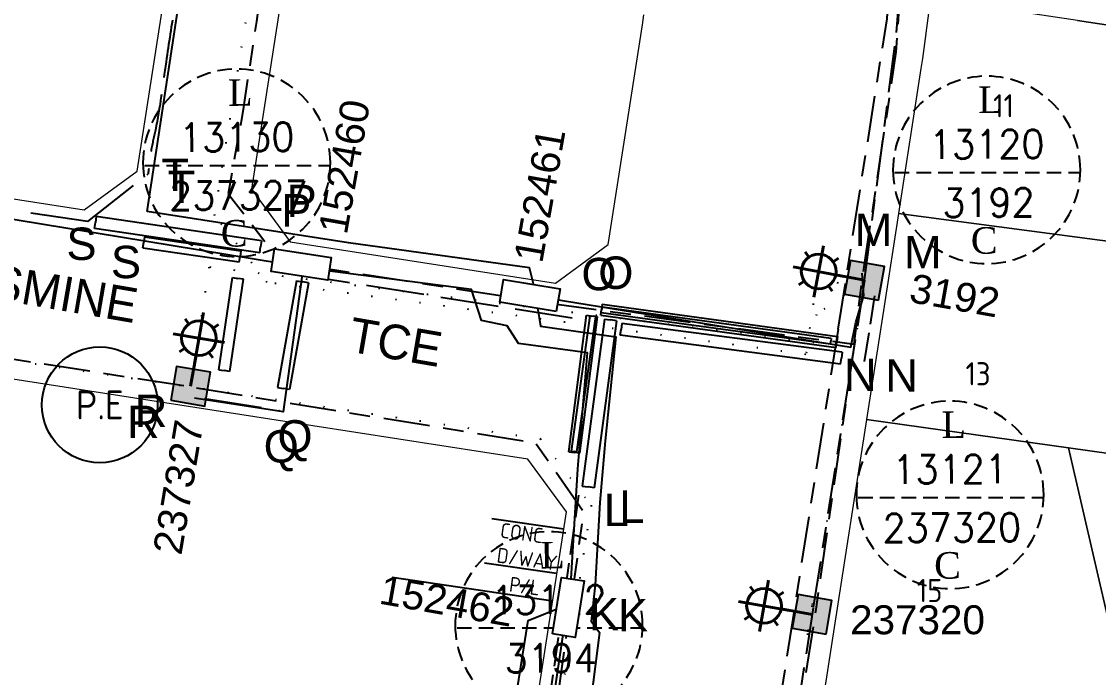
# Model space of a CAD drawing. Header units: metres. Extents: x 297818 to 299097, y 6264861 to 6266140.
# Drawn here: x 298226.2 to 298319.3, y 6265603.3 to 6265659.9 of the extents above; entities that cross this region are included whole.
import ezdxf
from ezdxf.enums import TextEntityAlignment as Align

# ---------------------------------------------------------------- set-up
doc = ezdxf.new("R2010")
doc.units = ezdxf.units.M
for name, pattern in [('Cable Exist UG', [8.2, 4, -1.2, 1.8, -1.2]), ('Cable Remove', [2, 0, -2]), ('HIDDEN2', [0.1875, 0.125, -0.0625]), ('IE Trench LV', [6.5, 5, -1.5]), ('IECLCHAINA', [8.2, 4, -1.2, 1.8, -1.2])]:
    doc.linetypes.add(name, pattern=pattern)
doc.layers.get('0').update_dxf_attribs({"color": 6})
doc.layers.add('Cadastre Land Parcels_SP_EXT', color=9, linetype='Continuous', lineweight=5)
for name, color, linetype in [('Duct_SP_NEW', 2, 'Continuous'), ('Equip_SP_SL_EXT', 7, 'Continuous'), ('Mains_HV_EXT', 7, 'Continuous'), ('Mains_LV_EXT', 7, 'Continuous'), ('Mains_LV_NEW_T84', 2, 'Continuous'), ('Mains_SL_EXT', 7, 'Continuous'), ('Notes', 7, 'Continuous'), ('Notes_LV_MISC', 7, 'Continuous'), ('Notes_SL_MISC', 7, 'Continuous'), ('Notes_SP_MISC', 7, 'Continuous'), ('SupportsUG_SP_LV_NEW', 2, 'Continuous'), ('SupportsUG_SP_LV_SL_EXT', 7, 'Continuous'), ('SupportsUG_SP_SL_EXT', 7, 'Continuous'), ('Trench_SP_NEW', 2, 'Continuous'), ('UG_Details_SP_MISC', 7, 'Continuous')]:
    doc.layers.add(name, color=color, linetype=linetype)
doc.styles.add('AR12', font='Simplex')
doc.styles.add('COLUMN_LABEL', font='arial.ttf')
doc.styles.add('iecARIAL', font='arial.ttf', dxfattribs={"height": 2})
doc.styles.add('iecDevPlan', font='isocp.shx', dxfattribs={"height": 1.8})
doc.styles.add('iecNAME', font='times.ttf')
doc.styles.add('IECSYMBOL1', font='isocp.shx')
doc.styles.add('IESYMBOL1', font='isocp.shx')
doc.styles.add('ITALICT', font='ITALICT')
doc.styles.add('POLE_LABEL', font='arial.ttf')
doc.styles.get("Standard").update_dxf_attribs({"font": 'arial.ttf'})
doc.linetypes.add('Cable New UG', pattern='A,7,-0.25,["x",Standard,S=2,R=0,X=0.2,Y=-0.8],-2.1', length=9.35)
doc.linetypes.add('Cable V', pattern='A,7.2,-0.45,["V",Standard,S=1.5,R=0,X=0,Y=-0.7],-1.8', length=9.45)

# ---------------------------------------------------------------- blocks, each defined once
blk = doc.blocks.new('COLUMN_EXT')
blk.add_hatch(color=256).paths.add_polyline_path([(-1.485, 1.485), (-1.485, -1.485), (1.485, -1.485), (1.485, 1.485)])
blk.add_lwpolyline([(-1.485, -1.485), (1.485, -1.485), (1.485, 1.485), (-1.485, 1.485)], close=True)
for tag, height, style, flags, p in [('ASSET_NUM', 2.5, 'COLUMN_LABEL', 8, (2, 2)), ('STRUCTURE_PLANT_NUMBER', 0.2, 'POLE_LABEL', 9, (1.813, 0.031)), ('STREET_CODE', 0.2, 'COLUMN_LABEL', 9, (1.813, -0.2))]:
    blk.add_attdef(tag, text='', height=height, dxfattribs=dict(style=style, flags=flags)).set_placement(p, align=Align.MIDDLE_LEFT)
at = {"flags": 9}
for tag, p in [('OWNED_BY', (1.813, -0.6)), ('STATE', (1.813, -0.8)), ('COLUMN_TYPE', (1.813, -0.4)), ('USAGE', (1.813, -1)), ('STREETNAME', (1.813, -1.6)), ('SUBURB', (1.813, -1.8)), ('LEGEND', (1.813, -1.2)), ('LOCATION', (1.813, -1.4)), ('NOTES', (1.813, -2))]:
    blk.add_attdef(tag, text='', height=0.2, dxfattribs=at).set_placement(p, align=Align.MIDDLE_LEFT)
at = {"flags": 1}
blk.add_attdef('Z', (1.813, -2.351), '', height=0.2, dxfattribs=at)
blk = doc.blocks.new('*U136')
at = {"lineweight": 40}
for p, q in [((-4.381, -1.457), (-3.539, 2.964)), ((-5.12, 2.459), (-4.804, 1.994)), ((-2.255, 1.914), (-2.72, 1.597)), ((-1.75, 0.333), (-6.171, 1.175)), ((0, 0), (-2.49, 0.474)), ((-5.666, -0.406), (-5.201, -0.09)), ((-2.8, -0.952), (-3.117, -0.487))]:
    blk.add_line(p, q, dxfattribs=at)
blk.add_circle((-3.96, 0.754), 1.5, dxfattribs=at)
at = {"style": 'iecARIAL', "flags": 8}
blk.add_attdef('ASSET_NUM', (1.5, 1.5), '', height=2.5, dxfattribs=at)
for tag, p, height, flags in [('CONSTRUCTED_VOLTAGE', (0.981, -0.653), 0.2, 9), ('CONTROL_TYPE', (0.981, -0.853), 0.2, 9), ('LANTERN_PURPOSE', (0.981, -1.053), 0.2, 9), ('LNUMBER', (2.181, -3.253), 2.5, 8), ('OPERATING_VOLTAGE', (0.981, -1.653), 0.2, 9), ('ORIENTATION', (0.981, -1.853), 0.2, 9), ('OWNED_BY', (0.981, -2.053), 0.2, 9), ('LANTERN_TYPE', (0.981, -1.253), 0.2, 9), ('NO_PHASES', (0.981, -1.453), 0.2, 9), ('STATE', (0.981, -2.253), 0.2, 9), ('CEXIST', (0.981, -2.653), 0.2, 9), ('CNEW', (0.981, -2.853), 0.2, 9), ('USAGE', (0.981, -2.453), 0.2, 9), ('CNUMBER', (0.981, -3.053), 0.2, 9), ('CREMOVE', (0.981, -3.253), 0.2, 9), ('CREPLACE', (0.981, -3.453), 0.2, 9), ('LKINGHEIGHT', (0.981, -3.653), 0.2, 9), ('LBRACKET', (0.981, -3.853), 0.2, 9), ('LBRACKETVOCAB', (0.981, -4.053), 0.2, 9), ('LCATEGORY', (0.981, -4.253), 0.2, 9), ('LCHARGE1', (0.981, -4.453), 0.2, 9), ('LCHARGE1PERCENT', (0.981, -4.653), 0.2, 9), ('LCHARGE2', (0.981, -4.853), 0.2, 9), ('LCHARGE2PERCENT', (0.981, -5.053), 0.2, 9), ('LCHARGE3', (0.981, -5.253), 0.2, 9), ('LCHARGE3PERCENT', (0.981, -5.453), 0.2, 9), ('LEXIST', (0.981, -5.653), 0.2, 9), ('LLAMP', (0.981, -5.853), 0.2, 9), ('LLAMPVOCAB', (0.981, -6.053), 0.2, 9), ('LMAST', (0.981, -6.253), 0.2, 9), ('LMASTVOCAB', (0.981, -6.453), 0.2, 9), ('LNEW', (0.981, -6.653), 0.2, 9), ('LANTNUMBER', (0.981, -6.853), 0.2, 9), ('LOUTREACH', (0.981, -7.253), 0.2, 9), ('LOUTREACHVOCAB', (0.981, -7.453), 0.2, 9), ('LRATECODE', (0.981, -7.653), 0.2, 9), ('LREMOVE', (0.981, -7.853), 0.2, 9), ('LREPLACE', (0.981, -8.053), 0.2, 9), ('LTYPE', (0.981, -8.253), 0.2, 9), ('LTYPEVOCAB', (0.981, -8.453), 0.2, 9), ('STREETNAME', (0.981, -9.253), 0.2, 9), ('SUBURB', (0.981, -9.453), 0.2, 1), ('LEGEND', (0.981, -8.653), 0.2, 9), ('LOCATION', (0.981, -8.853), 0.2, 9), ('NOTES', (0.981, -9.053), 0.2, 9)]:
    blk.add_attdef(tag, p, '', height=height, dxfattribs=dict(flags=flags))
blk = doc.blocks.new('SL_LANTERN_EXT')
at = {"lineweight": 40}
for p, q in [((-1.459, 5.676), (-1.061, 5.278)), ((0, 1.968), (0, 6.468)), ((1.458, 5.676), (1.06, 5.278)), ((-2.25, 4.218), (2.25, 4.218)), ((-1.459, 2.759), (-1.061, 3.157)), ((1.458, 2.759), (1.06, 3.157)), ((0, 0), (0, 2.721))]:
    blk.add_line(p, q, dxfattribs=at)
blk.add_circle((0, 4.218), 1.5, dxfattribs=at)
at = {"style": 'iecARIAL', "flags": 8}
blk.add_attdef('ASSET_NUM', (1.5, 1.5), '', height=2.5, dxfattribs=at)
for tag, p, height, flags in [('CONSTRUCTED_VOLTAGE', (0.981, -0.653), 0.2, 9), ('CONTROL_TYPE', (0.981, -0.853), 0.2, 9), ('LANTERN_PURPOSE', (0.981, -1.053), 0.2, 9), ('LNUMBER', (2.181, -3.253), 2.5, 8), ('OPERATING_VOLTAGE', (0.981, -1.653), 0.2, 9), ('ORIENTATION', (0.981, -1.853), 0.2, 9), ('OWNED_BY', (0.981, -2.053), 0.2, 9), ('LANTERN_TYPE', (0.981, -1.253), 0.2, 9), ('NO_PHASES', (0.981, -1.453), 0.2, 9), ('STATE', (0.981, -2.253), 0.2, 9), ('CEXIST', (0.981, -2.653), 0.2, 9), ('CNEW', (0.981, -2.853), 0.2, 9), ('USAGE', (0.981, -2.453), 0.2, 9), ('CNUMBER', (0.981, -3.053), 0.2, 9), ('CREMOVE', (0.981, -3.253), 0.2, 9), ('CREPLACE', (0.981, -3.453), 0.2, 9), ('LKINGHEIGHT', (0.981, -3.653), 0.2, 9), ('LBRACKET', (0.981, -3.853), 0.2, 9), ('LBRACKETVOCAB', (0.981, -4.053), 0.2, 9), ('LCATEGORY', (0.981, -4.253), 0.2, 9), ('LCHARGE1', (0.981, -4.453), 0.2, 9), ('LCHARGE1PERCENT', (0.981, -4.653), 0.2, 9), ('LCHARGE2', (0.981, -4.853), 0.2, 9), ('LCHARGE2PERCENT', (0.981, -5.053), 0.2, 9), ('LCHARGE3', (0.981, -5.253), 0.2, 9), ('LCHARGE3PERCENT', (0.981, -5.453), 0.2, 9), ('LEXIST', (0.981, -5.653), 0.2, 9), ('LLAMP', (0.981, -5.853), 0.2, 9), ('LLAMPVOCAB', (0.981, -6.053), 0.2, 9), ('LMAST', (0.981, -6.253), 0.2, 9), ('LMASTVOCAB', (0.981, -6.453), 0.2, 9), ('LNEW', (0.981, -6.653), 0.2, 9), ('LANTNUMBER', (0.981, -6.853), 0.2, 9), ('LOUTREACH', (0.981, -7.253), 0.2, 9), ('LOUTREACHVOCAB', (0.981, -7.453), 0.2, 9), ('LRATECODE', (0.981, -7.653), 0.2, 9), ('LREMOVE', (0.981, -7.853), 0.2, 9), ('LREPLACE', (0.981, -8.053), 0.2, 9), ('LTYPE', (0.981, -8.253), 0.2, 9), ('LTYPEVOCAB', (0.981, -8.453), 0.2, 9), ('STREETNAME', (0.981, -9.253), 0.2, 9), ('SUBURB', (0.981, -9.453), 0.2, 1), ('LEGEND', (0.981, -8.653), 0.2, 9), ('LOCATION', (0.981, -8.853), 0.2, 9), ('NOTES', (0.981, -9.053), 0.2, 9)]:
    blk.add_attdef(tag, p, '', height=height, dxfattribs=dict(flags=flags))
blk = doc.blocks.new('PILLAR_NEW')
for tag, height, flags, p in [('ASSET_NUM', 2.5, 8, (2, 4)), ('STREET_CODE', 0.2, 9, (1.5, 2)), ('OWNED_BY', 0.2, 9, (1.5, 1.8))]:
    blk.add_attdef(tag, text='', height=height, dxfattribs=dict(flags=flags)).set_placement(p, align=Align.MIDDLE_LEFT)
blk.add_wipeout([(-2.475, 0.99), (2.475, 0.99), (2.475, -0.99), (-2.475, -0.99)])
at = {"lineweight": -3}
blk.add_lwpolyline([(-2.475, 0.99), (2.475, 0.99), (2.475, -0.99), (-2.475, -0.99)], close=True, dxfattribs=at)
for tag, flags, p in [('OPERATED_BY', 9, (1.5, 1.6)), ('STATE', 9, (1.5, 1.2)), ('SUPPORT_TYPE', 9, (1.5, 1)), ('MAINTAINED_BY', 9, (1.5, 1.4)), ('SUBURB', 9, (1.5, 0.2)), ('STREETNAME', 9, (1.5, 0)), ('USAGE', 9, (1.5, 0.8)), ('LEGEND', 9, (1.5, 0.6)), ('PARENT', 9, (1.5, 0.4)), ('Z', 1, (1.5, -0.6)), ('LOCATION', 9, (1.5, -0.2)), ('NOTES', 9, (1.5, -0.4))]:
    blk.add_attdef(tag, text='', height=0.2, dxfattribs=dict(flags=flags)).set_placement(p, align=Align.MIDDLE_LEFT)
blk = doc.blocks.new('SLCP PE (SL12)')
blk.add_circle((0, 0), 5)
at = {"style": 'IESYMBOL1'}
blk.add_text('P.E', height=2.5, dxfattribs=at).set_placement((0, 0), align=Align.MIDDLE)

msp = doc.modelspace()

# ---------------------------------------------------------------- linework, layer by layer
at = {"layer": 'Cadastre Land Parcels_SP_EXT', "linetype": 'Continuous'}
for points in [[(298211.405, 6265660.443), (298211.441, 6265659.806), (298211.471, 6265659.169), (298211.492, 6265658.532), (298211.507, 6265657.895), (298211.514, 6265657.257), (298211.512, 6265656.62), (298211.504, 6265655.982), (298211.487, 6265655.345), (298211.463, 6265654.708), (298211.432, 6265654.071), (298211.393, 6265653.434), (298211.347, 6265652.799), (298211.292, 6265652.163), (298211.231, 6265651.529), (298211.161, 6265650.895), (298214.539, 6265646.323), (298231.634, 6265643.67), (298236.199, 6265647.009), (298236.199, 6265647.009), (298239.343, 6265667.228)], [(298249.225, 6265665.691), (298246.081, 6265645.472), (298249.418, 6265640.907), (298272.346, 6265637.343), (298276.911, 6265640.681), (298279.861, 6265659.655), (298279.993, 6265660.529)], [(298317.47, 6265660.044), (298349.267, 6265655.223), (298354.389, 6265664.107)], [(298267.283, 6265578.772), (298273.314, 6265617.564), (298269.976, 6265622.13), (298247.681, 6265625.595), (298232.114, 6265628.015), (298217.496, 6265630.287)], [(298337.576, 6265620.159), (298316.683, 6265623.099), (298323.416, 6265593.958)]]:
    msp.add_lwpolyline(points, dxfattribs=at)
for points in [[(298357.516, 6265662.118), (298357.058, 6265662.383), (298356.603, 6265662.654), (298356.152, 6265662.932), (298355.705, 6265663.216), (298355.262, 6265663.507), (298354.824, 6265663.803), (298354.389, 6265664.107), (298349.267, 6265655.223), (298317.47, 6265660.044), (298304.73, 6265661.975), (298304.636, 6265661.102), (298304.535, 6265660.23), (298304.428, 6265659.358), (298304.315, 6265658.488), (298304.197, 6265657.617), (298304.071, 6265656.748), (298303.939, 6265655.88), (298301.992, 6265643.346), (298343.525, 6265637.85), (298357.516, 6265662.118)], [(298360.823, 6265660.444), (298360.341, 6265660.663), (298359.861, 6265660.889), (298359.386, 6265661.122), (298358.913, 6265661.361), (298358.444, 6265661.606), (298357.979, 6265661.859), (298357.516, 6265662.118), (298343.525, 6265637.85), (298301.992, 6265643.346), (298300.747, 6265635.34), (298299.227, 6265625.555), (298316.683, 6265623.099), (298337.576, 6265620.159), (298343.575, 6265630.551), (298360.823, 6265660.444)], [(298334.585, 6265578.858), (298334.661, 6265579.276), (298334.746, 6265579.691), (298334.838, 6265580.105), (298334.938, 6265580.517), (298335.045, 6265580.928), (298335.161, 6265581.335), (298335.283, 6265581.742), (298335.414, 6265582.145), (298335.552, 6265582.546), (298323.416, 6265593.958), (298316.683, 6265623.099), (298299.227, 6265625.555), (298297.332, 6265613.352), (298294.707, 6265596.446), (298319.449, 6265592.605), (298334.515, 6265578.44), (298334.585, 6265578.858)]]:
    msp.add_lwpolyline(points, close=True, dxfattribs=at)
at = {"layer": 'Duct_SP_NEW'}
for p, q in [((298232.671, 6265643.096), (298232.595, 6265642.581)), ((298246.952, 6265640.993), (298232.671, 6265643.096)), ((298232.52, 6265642.067), (298232.595, 6265642.581)), ((298246.8, 6265639.964), (298232.52, 6265642.067)), ((298246.8, 6265639.964), (298246.876, 6265640.478)), ((298246.952, 6265640.993), (298246.876, 6265640.478)), ((298249.978, 6265637.55), (298248.339, 6265628.317)), ((298251.002, 6265637.368), (298249.363, 6265628.136)), ((298249.978, 6265637.55), (298250.49, 6265637.459)), ((298251.002, 6265637.368), (298250.49, 6265637.459)), ((298276.603, 6265634.228), (298274.661, 6265619.801)), ((298277.633, 6265634.089), (298275.692, 6265619.662)), ((298276.603, 6265634.228), (298277.118, 6265634.159)), ((298277.633, 6265634.089), (298277.118, 6265634.159)), ((298278.092, 6265633.86), (298278.025, 6265633.344)), ((298297.132, 6265631.378), (298278.092, 6265633.86)), ((298277.958, 6265632.828), (298278.025, 6265633.344)), ((298296.998, 6265630.347), (298277.958, 6265632.828)), ((298296.998, 6265630.347), (298297.065, 6265630.863)), ((298297.132, 6265631.378), (298297.065, 6265630.863)), ((298248.339, 6265628.317), (298248.851, 6265628.226)), ((298249.363, 6265628.136), (298248.851, 6265628.226)), ((298274.661, 6265619.801), (298275.176, 6265619.731)), ((298275.692, 6265619.662), (298275.176, 6265619.731))]:
    msp.add_line(p, q, dxfattribs=at)
at = {"layer": 'Mains_HV_EXT', "linetype": 'Cable Exist UG', "flags": 128}
for points in [[(298296.781, 6265633.354), (298301.011, 6265660.164), (298301.899, 6265672.212), (298302.078, 6265680.136), (298301.628, 6265687.067), (298300.933, 6265692.391), (298299.291, 6265700.205), (298297.022, 6265711.325), (298295.793, 6265717.239), (298293.659, 6265729.435), (298294.074, 6265738.841), (298295.257, 6265744.22), (298297.539, 6265750.256), (298300.476, 6265755.465), (298303.734, 6265759.779), (298307.72, 6265763.786), (298310.744, 6265766.168), (298315.198, 6265768.921), (298319.184, 6265770.784), (298325.864, 6265772.869), (298333.72, 6265774.816), (298364.467, 6265780.816)], [(298296.781, 6265633.354), (298282.686, 6265543.242), (298287.02, 6265537.986), (298285.51, 6265527.766), (298298.574, 6265525.655), (298298.88, 6265528.015)]]:
    msp.add_lwpolyline(points, dxfattribs=at)
at = {"layer": 'Mains_LV_EXT', "linetype": 'Cable Remove'}
for points in [[(298298.878, 6265636.998), (298294.926, 6265637.651), (298294.005, 6265631.181), (298247.406, 6265637.402), (298242.888, 6265643.189), (298246.398, 6265664.885), (298246.638, 6265674.085)], [(298299.061, 6265637.585), (298295.015, 6265611.698), (298294.517, 6265609.471), (298294.146, 6265607.057), (298294.148, 6265606.039), (298286.605, 6265557.161)], [(298196.497, 6265609.058), (298198.819, 6265611.412), (298202.455, 6265634.072), (298271.051, 6265623.895), (298275.442, 6265618.141), (298272.027, 6265596.46)]]:
    msp.add_lwpolyline(points, dxfattribs=at)
at = {"layer": 'Mains_LV_NEW_T84', "linetype": 'Cable New UG', "flags": 128}
for points in [[(298237.071, 6265643.542), (298240.989, 6265669.305), (298240.81, 6265675.164), (298240.578, 6265678.351)], [(298250.869, 6265638.67), (298216.368, 6265644.341)], [(298270.696, 6265636.35), (298270.098, 6265638.646), (298254.465, 6265640.833), (298237.071, 6265643.542)], [(298297.865, 6265631.8), (298298.306, 6265633.941), (298299.007, 6265636.263), (298298.849, 6265638.187)], [(298270.803, 6265635.222), (298271.067, 6265633.614), (298277.563, 6265632.702), (298276.637, 6265623.703), (298276.181, 6265618.392), (298275.773, 6265611.256), (298275.443, 6265608.136), (298276.158, 6265607.154), (298275.425, 6265601.506), (298278.715, 6265600.002), (298277.553, 6265590.138), (298273.108, 6265589.47), (298272.519, 6265585.307), (298272.101, 6265582.747), (298271.522, 6265578.429), (298270.749, 6265575.582), (298269.47, 6265572.659), (298266.423, 6265568.103), (298262.857, 6265567.665), (298263.893, 6265564.992), (298259.571, 6265559.915), (298261.058, 6265556.696), (298257.103, 6265550.804), (298254.33, 6265550.099), (298252.878, 6265546.75), (298251.554, 6265541.285), (298251.16, 6265538.827), (298250.646, 6265534.686), (298250.66, 6265531.367), (298251.274, 6265530.458), (298251.594, 6265527.657), (298251.913, 6265525.569), (298262.544, 6265525.621), (298280.679, 6265525.546), (298288.419, 6265525.762), (298288.971, 6265525.634), (298288.567, 6265523.07), (298288.419, 6265520.625), (298286.889, 6265506.631), (298282.956, 6265507.09)], [(298273.592, 6265609.899), (298274.297, 6265621.283)], [(298270.528, 6265587.829), (298271.102, 6265591.776), (298275.426, 6265592.321), (298276.319, 6265598.441), (298272.014, 6265600.168), (298273.248, 6265608.508)]]:
    msp.add_lwpolyline(points, dxfattribs=at)
at = {"layer": 'Mains_LV_NEW_T84', "linetype": 'Cable V', "flags": 128}
for points in [[(298250.612, 6265639.096), (298248.835, 6265626.218), (298241.162, 6265627.389)], [(298271.187, 6265636.12), (298297.865, 6265631.8), (298297.865, 6265631.8), (298297.865, 6265631.8)], [(298271.007, 6265596.981), (298268.394, 6265597.986), (298270.008, 6265608.201), (298273.143, 6265609.455)]]:
    msp.add_lwpolyline(points, dxfattribs=at)
at = {"layer": 'Mains_SL_EXT', "linetype": 'Cable Exist UG', "flags": 128}
for points in [[(298299.061, 6265637.585), (298301.771, 6265658.461), (298302.757, 6265670.126)], [(298299.061, 6265637.585), (298294.53, 6265608.718)], [(298294.628, 6265609.272), (298286.588, 6265557.793)]]:
    msp.add_lwpolyline(points, dxfattribs=at)
at = {"layer": 'Mains_SL_EXT', "linetype": 'Cable Remove'}
msp.add_lwpolyline([(298299.061, 6265637.585), (298294.904, 6265634.628), (298294.684, 6265632.201), (298242.407, 6265638.716), (298240.829, 6265628.425)], dxfattribs=at)
at = {"layer": 'Notes_SL_MISC', "linetype": 'HIDDEN2', "ltscale": 10}
for p, q in [((298236.87, 6265647.515), (298252.846, 6265647.515)), ((298301.684, 6265646.899), (298317.661, 6265646.899)), ((298298.518, 6265618.82), (298314.494, 6265618.82)), ((298263.852, 6265607.54), (298279.828, 6265607.54))]:
    msp.add_line(p, q, dxfattribs=at)
for points in [[(298236.708, 6265647.738, 1), (298252.904, 6265647.738, 1), (298236.708, 6265647.738)], [(298301.522, 6265647.121, 1), (298317.718, 6265647.121, 1), (298301.522, 6265647.121)], [(298298.356, 6265619.043, 1), (298314.552, 6265619.043, 1), (298298.356, 6265619.043)], [(298263.69, 6265607.763, 1), (298279.886, 6265607.763, 1), (298263.69, 6265607.763)]]:
    msp.add_lwpolyline(points, format="xyb", dxfattribs=at)
at = {"layer": 'Notes_SP_MISC', "linetype": 'Continuous'}
for p, q in [((298273.089, 6265616.067), (298266.862, 6265616.962)), ((298272.438, 6265612.257), (298266.211, 6265613.152))]:
    msp.add_line(p, q, dxfattribs=at)
at = {"layer": 'Trench_SP_NEW', "color": 4, "linetype": 'IE Trench LV', "flags": 128}
for points in [[(298231.954, 6265642.661), (298214.136, 6265645.297), (298211.503, 6265648.794)], [(298231.955, 6265642.663), (298237.158, 6265646.769)], [(298273.81, 6265634.32), (298247.967, 6265638.393), (298249.261, 6265639.268)], [(298242.028, 6265627.376), (298248.511, 6265626.329)]]:
    msp.add_lwpolyline(points, dxfattribs=at)
at = {"layer": 'Trench_SP_NEW', "color": 4, "linetype": 'IE Trench LV', "ltscale": 0.5, "flags": 128}
for points in [[(298299.921, 6265636.254), (298299.014, 6265630.369)], [(298271.338, 6265597.796), (298274.166, 6265617.536), (298274.376, 6265619.006)]]:
    msp.add_lwpolyline(points, dxfattribs=at)
at = {"layer": 'Trench_SP_NEW', "color": 4, "linetype": 'IE Trench LV'}
msp.add_spline([(298210.375, 6265651.927), (298210.701, 6265658.066), (298210.212, 6265664.508), (298208.815, 6265671.727), (298207.652, 6265677.657), (298206.884, 6265680.82), (298206.465, 6265685.108), (298206.837, 6265689.55), (298208.629, 6265694.301), (298211.165, 6265698.091), (298213.794, 6265700.859), (298216.702, 6265703.091), (298219.656, 6265704.254), (298224.033, 6265705.213), (298228.337, 6265704.981), (298231.827, 6265703.423), (298234.549, 6265701.33), (298236.722, 6265698.022), (298237.862, 6265694.604), (298238.676, 6265689.302), (298239.701, 6265684.2), (298240.329, 6265681.247), (298240.748, 6265678.2), (298240.817, 6265675.084), (298240.842, 6265672.212), (298240.594, 6265668.483), (298240.104, 6265664.614), (298239.47, 6265661.225), (298238.707, 6265656.461), (298237.781, 6265650.567), (298237.387, 6265648.636), (298237.158, 6265646.769)], degree=3, dxfattribs=at)
at = {"layer": 'UG_Details_SP_MISC'}
for p, q in [((298236.848, 6265641.349), (298236.778, 6265640.874)), ((298236.848, 6265641.349), (298245.174, 6265640.118)), ((298236.708, 6265640.399), (298236.778, 6265640.874)), ((298236.708, 6265640.399), (298245.034, 6265639.169)), ((298245.034, 6265639.169), (298245.104, 6265639.644)), ((298245.174, 6265640.118), (298245.104, 6265639.644)), ((298243.252, 6265629.855), (298244.436, 6265637.812)), ((298244.201, 6265629.714), (298245.385, 6265637.671)), ((298244.436, 6265637.812), (298244.91, 6265637.742)), ((298245.385, 6265637.671), (298244.91, 6265637.742)), ((298276.4, 6265635.528), (298276.334, 6265635.053)), ((298276.4, 6265635.528), (298296.735, 6265632.728)), ((298273.509, 6265622.772), (298275.031, 6265634.559)), ((298275.031, 6265634.559), (298275.507, 6265634.498)), ((298276.269, 6265634.577), (298276.334, 6265635.053)), ((298276.269, 6265634.577), (298296.604, 6265631.777)), ((298276.313, 6265634.778), (298276.345, 6265635.016)), ((298296.127, 6265632.073), (298276.313, 6265634.778)), ((298276.378, 6265635.254), (298276.345, 6265635.016)), ((298296.192, 6265632.548), (298276.378, 6265635.254)), ((298273.729, 6265622.826), (298275.361, 6265634.512)), ((298274.204, 6265622.76), (298275.837, 6265634.446)), ((298274.461, 6265622.649), (298275.983, 6265634.436)), ((298275.361, 6265634.512), (298275.599, 6265634.479)), ((298275.983, 6265634.436), (298275.507, 6265634.498)), ((298275.837, 6265634.446), (298275.599, 6265634.479)), ((298296.735, 6265632.728), (298296.669, 6265632.252)), ((298296.127, 6265632.073), (298296.159, 6265632.31)), ((298296.192, 6265632.548), (298296.159, 6265632.31)), ((298296.604, 6265631.777), (298296.669, 6265632.252)), ((298243.252, 6265629.855), (298243.726, 6265629.784)), ((298244.201, 6265629.714), (298243.726, 6265629.784)), ((298273.509, 6265622.772), (298273.985, 6265622.71)), ((298273.729, 6265622.826), (298273.967, 6265622.793)), ((298274.204, 6265622.76), (298273.967, 6265622.793)), ((298274.461, 6265622.649), (298273.985, 6265622.71))]:
    msp.add_line(p, q, dxfattribs=at)
at = {"layer": 'UG_Details_SP_MISC', "color": 7, "linetype": 'Cable Exist UG', "flags": 128}
for points in [[(298188.924, 6265569.261), (298186.898, 6265572.724), (298186.604, 6265576.676), (298187.78, 6265579.942), (298189.447, 6265582.631), (298191.146, 6265585.766), (298192.584, 6265589.163), (298193.533, 6265592.571), (298194.546, 6265597.275), (298195.33, 6265602.338), (298196.245, 6265609.034), (298202.91, 6265650.464), (298203.537, 6265657.018), (298202.875, 6265662.75), (298201.891, 6265667.773), (298200.678, 6265673.242), (298199.335, 6265679.171), (298198.876, 6265683.245), (298199.269, 6265689.305), (298200.416, 6265693.792), (298202.547, 6265698.421), (298205.201, 6265702.547), (298207.921, 6265705.2), (298212.082, 6265708.279), (298216.113, 6265710.277), (298219.75, 6265711.456), (298223.026, 6265711.915), (298225.91, 6265712.111), (298230.64, 6265711.427), (298235.424, 6265709.429), (298239.29, 6265706.416), (298242.239, 6265702.158), (298244.017, 6265697.791), (298245.229, 6265692.158), (298246.474, 6265685.345), (298247.392, 6265680.662), (298247.588, 6265675.847), (298247.688, 6265672.949), (298247.327, 6265666.104), (298246.508, 6265659.946), (298245.395, 6265652.529), (298244.084, 6265645.061), (298248.556, 6265639.219), (298272.246, 6265635.55), (298298.159, 6265632.061), (298298.846, 6265637.503), (298301.806, 6265657.314), (298302.599, 6265669.571), (298302.869, 6265678.086), (298302.445, 6265685.555), (298301.703, 6265693.82), (298299.902, 6265703.594), (298297.729, 6265713.182), (298296.033, 6265721.234)], [(298240.225, 6265628.452), (298200.341, 6265634.689)], [(298298.159, 6265631.986), (298294.844, 6265609.124), (298286.645, 6265557.181)], [(298241.32, 6265628.29), (298270.637, 6265623.534), (298274.781, 6265617.588), (298271.909, 6265597.095), (298268.795, 6265578.605), (298264.989, 6265570.627), (298256.45, 6265560.445)]]:
    msp.add_lwpolyline(points, dxfattribs=at)

# ---------------------------------------------------------------- block references
at = {"layer": 'Equip_SP_SL_EXT'}
msp.add_blockref('*U136', (298299.061, 6265637.585), dxfattribs=at)
for p, rotation in [((298240.829, 6265628.425), 350.2320698433684), ((298294.53, 6265608.718), 80.01819432464525)]:
    msp.add_blockref('SL_LANTERN_EXT', p, dxfattribs=dict(at, rotation=rotation))
at = {"layer": 'Notes_SL_MISC'}
msp.add_blockref('SLCP PE (SL12)', (298232.976, 6265626.82), dxfattribs=at)
at = {"layer": 'SupportsUG_SP_LV_SL_EXT'}
ref = msp.add_blockref('COLUMN_EXT', (298299.061, 6265637.585), dxfattribs=dict(at, rotation=79.95917059867132))
ref.add_attrib('ASSET_NUM', '3192', dxfattribs={"layer": '0', "height": 2.5, "rotation": 349.92265, "style": 'COLUMN_LABEL'}).set_placement((298303.255, 6265638.185), align=Align.TOP_LEFT)
ref = msp.add_blockref('COLUMN_EXT', (298240.829, 6265628.425), dxfattribs=dict(at, rotation=350.2320698433684))
ref.add_attrib('ASSET_NUM', '237327', dxfattribs={"layer": '0', "height": 2.5, "rotation": 80.50219, "style": 'COLUMN_LABEL'}).set_placement((298239.481, 6265625.66), align=Align.TOP_RIGHT)
at = {"layer": 'SupportsUG_SP_SL_EXT'}
ref = msp.add_blockref('COLUMN_EXT', (298294.53, 6265608.718), dxfattribs=dict(at, rotation=80.01819432464525))
ref.add_attrib('ASSET_NUM', '237320', dxfattribs={"layer": '0', "height": 2.5, "style": 'COLUMN_LABEL'}).set_placement((298297.816, 6265609.5), align=Align.TOP_LEFT)

# ---------------------------------------------------------------- texts
at = {"layer": 'Cadastre Land Parcels_SP_EXT', "style": 'iecDevPlan'}
for s, p in [('11', (298310.178, 6265651.666)), ('13', (298307.79, 6265628.505)), ('15', (298303.585, 6265609.776))]:
    msp.add_text(s, height=2, dxfattribs=at).set_placement(p)
at = {"layer": 'Notes', "char_height": 3, "attachment_point": 5, "rotation": 350.19446, "style": 'ITALICT'}
for s, insert in [('{\\fStylus BT|b0|i0|c0|p34;JASMINE   }', (298227.622, 6265636.817)), ('{\\fStylus BT|b0|i0|c0|p34;TCE  }', (298258.541, 6265632.226))]:
    msp.add_mtext(s, dxfattribs=dict(at, insert=insert))
at = {"layer": 'Notes_LV_MISC', "color": 2, "linetype": 'Cable New UG', "char_height": 2.8, "attachment_point": 1, "style": 'iecARIAL'}
for s, insert in [('T', (298238.842, 6265647.051)), ('M', (298298.212, 6265643.351)), ('S', (298233.934, 6265640.566)), ('O', (298274.598, 6265639.519)), ('N', (298297.282, 6265630.804)), ('R', (298235.998, 6265627.698)), ('Q', (298248.325, 6265625.498)), ('L', (298277.864, 6265619.424)), ('K', (298277.752, 6265610.046))]:
    msp.add_mtext_dynamic_manual_height_columns(s, width=12.86037, gutter_width=10, heights=[2.8], dxfattribs=dict(at, insert=insert))
at = {"layer": 'Notes_SL_MISC', "linetype": 'IECLCHAINA', "lineweight": 0, "style": 'iecNAME'}
for s, p in [('L', (298244.072, 6265652.652)), ('L', (298308.886, 6265652.036)), ('C', (298243.437, 6265640.491)), ('C', (298308.251, 6265639.874)), ('L', (298305.72, 6265623.957)), ('L', (298271.054, 6265612.677)), ('C', (298305.085, 6265611.795))]:
    msp.add_text(s, height=2.293, rotation=0.41928, dxfattribs=at).set_placement(p)
at = {"layer": 'Notes_SL_MISC', "lineweight": 0, "style": 'AR12', "width": 0.948629}
for s, p in [('13130', (298244.822, 6265647.988, 35.967)), ('13120', (298309.636, 6265647.371, 35.967)), ('237327', (298244.975, 6265642.946, 35.967)), ('3192', (298309.789, 6265642.33, 35.967)), ('13121', (298306.47, 6265619.293, 35.967)), ('237320', (298306.623, 6265614.251, 35.967)), ('13122', (298271.804, 6265608.013, 35.967)), ('3194', (298271.957, 6265602.971, 35.967))]:
    msp.add_text(s, height=2.4538, rotation=0.39044, dxfattribs=at).set_placement(p, align=Align.BOTTOM_CENTER)
at = {"layer": 'Notes_SP_MISC', "color": 2, "linetype": 'Cable New UG', "char_height": 2.8, "attachment_point": 1, "style": 'iecARIAL'}
for s, insert in [('T', (298238.298, 6265648.095)), ('P', (298248.654, 6265645.028)), ('S', (298230.092, 6265642.141)), ('M', (298302.466, 6265641.424)), ('O', (298276.051, 6265639.639)), ('N', (298300.855, 6265630.754)), ('R', (298235.321, 6265626.745)), ('Q', (298247.136, 6265624.636)), ('L', (298276.528, 6265619.143)), ('K', (298275.245, 6265610.13))]:
    msp.add_mtext_dynamic_manual_height_columns(s, width=12.86037, gutter_width=10, heights=[2.8], dxfattribs=dict(at, insert=insert))
at = {"layer": 'Notes_SP_MISC', "color": 7, "insert": (298267.46, 6265614.926), "char_height": 1.3, "width": 98.31785, "attachment_point": 4, "rotation": 352.1175, "style": 'IECSYMBOL1'}
msp.add_mtext('CONC\\PD/WAY', dxfattribs=at)

# ---------------------------------------------------------------- next in the draw order: block references
at = {"layer": 'SupportsUG_SP_LV_NEW'}
ref = msp.add_blockref('PILLAR_NEW', (298270.147, 6265636.267), dxfattribs=dict(at, rotation=170.4651078595795))
ref.add_attrib('ASSET_NUM', '152461', dxfattribs={"layer": '0', "height": 2.5, "rotation": 80}).set_placement((298269.975, 6265639.198), align=Align.MIDDLE_LEFT)
ref = msp.add_blockref('PILLAR_NEW', (298273.465, 6265609.313), dxfattribs=dict(at, rotation=81.05283398768738))
ref.add_attrib('ASSET_NUM', '152462', dxfattribs={"layer": '0', "height": 2.5, "rotation": 350}).set_placement((298257.232, 6265610.892), align=Align.MIDDLE_LEFT)

# ---------------------------------------------------------------- next in the draw order: linework, layer by layer
at = {"layer": 'Mains_LV_NEW_T84', "linetype": 'Cable New UG', "flags": 128}
msp.add_lwpolyline([(298274.297, 6265621.283), (298275.116, 6265631.33), (298269.163, 6265632.114), (298268.194, 6265633.656), (298265.956, 6265634.111), (298265.104, 6265636.779), (298251.759, 6265638.51)], dxfattribs=at)
at = {"layer": 'Notes_SP_MISC', "linetype": 'Continuous'}
msp.add_line((298272.115, 6265609.868), (298258.251, 6265611.905), dxfattribs=at)

# ---------------------------------------------------------------- next in the draw order: texts
at = {"layer": 'Notes_SP_MISC', "color": 7, "insert": (298268.386, 6265611.34), "char_height": 1.3, "width": 98.31785, "attachment_point": 4, "rotation": 352.1175, "style": 'IECSYMBOL1'}
msp.add_mtext('P/L', dxfattribs=at)

# ---------------------------------------------------------------- next in the draw order: block references
at = {"layer": 'SupportsUG_SP_LV_NEW'}
ref = msp.add_blockref('PILLAR_NEW', (298250.378, 6265638.95), dxfattribs=dict(at, rotation=351.185715265235))
ref.add_attrib('ASSET_NUM', '152460', dxfattribs={"layer": '0', "height": 2.5, "rotation": 80}).set_placement((298253.092, 6265641.663), align=Align.MIDDLE_LEFT)

# ---------------------------------------------------------------- next in the draw order: linework, layer by layer
at = {"color": 2, "linetype": 'Cable New UG', "ltscale": 0.5}
msp.add_circle((298457.335, 6265500.668), 639.422, dxfattribs=at)

# ---------------------------------------------------------------- next in the draw order: texts
at = {"layer": 'Notes_LV_MISC', "color": 2, "linetype": 'Cable New UG', "insert": (298249.116, 6265645.839), "char_height": 2.8, "attachment_point": 1, "style": 'iecARIAL'}
msp.add_mtext_dynamic_manual_height_columns('P', width=12.86037, gutter_width=10, heights=[2.8], dxfattribs=at)

doc.saveas('drawing.dxf')
